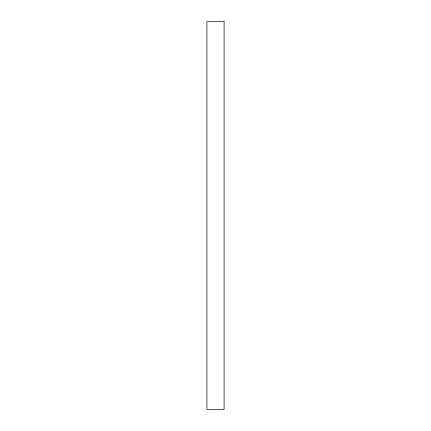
<?xml version="1.0" encoding="UTF-8"?>
<svg xmlns="http://www.w3.org/2000/svg" width="431" height="431" viewBox="0 0 431 431"><rect width="100%" height="100%" fill="white"/><g stroke="black" fill="none" stroke-linecap="round" stroke-linejoin="round"><path stroke-width="0.65" d="M224.093 21.55L206.907 21.55L206.907 409.45L224.093 409.45L224.093 21.55"/></g></svg>
